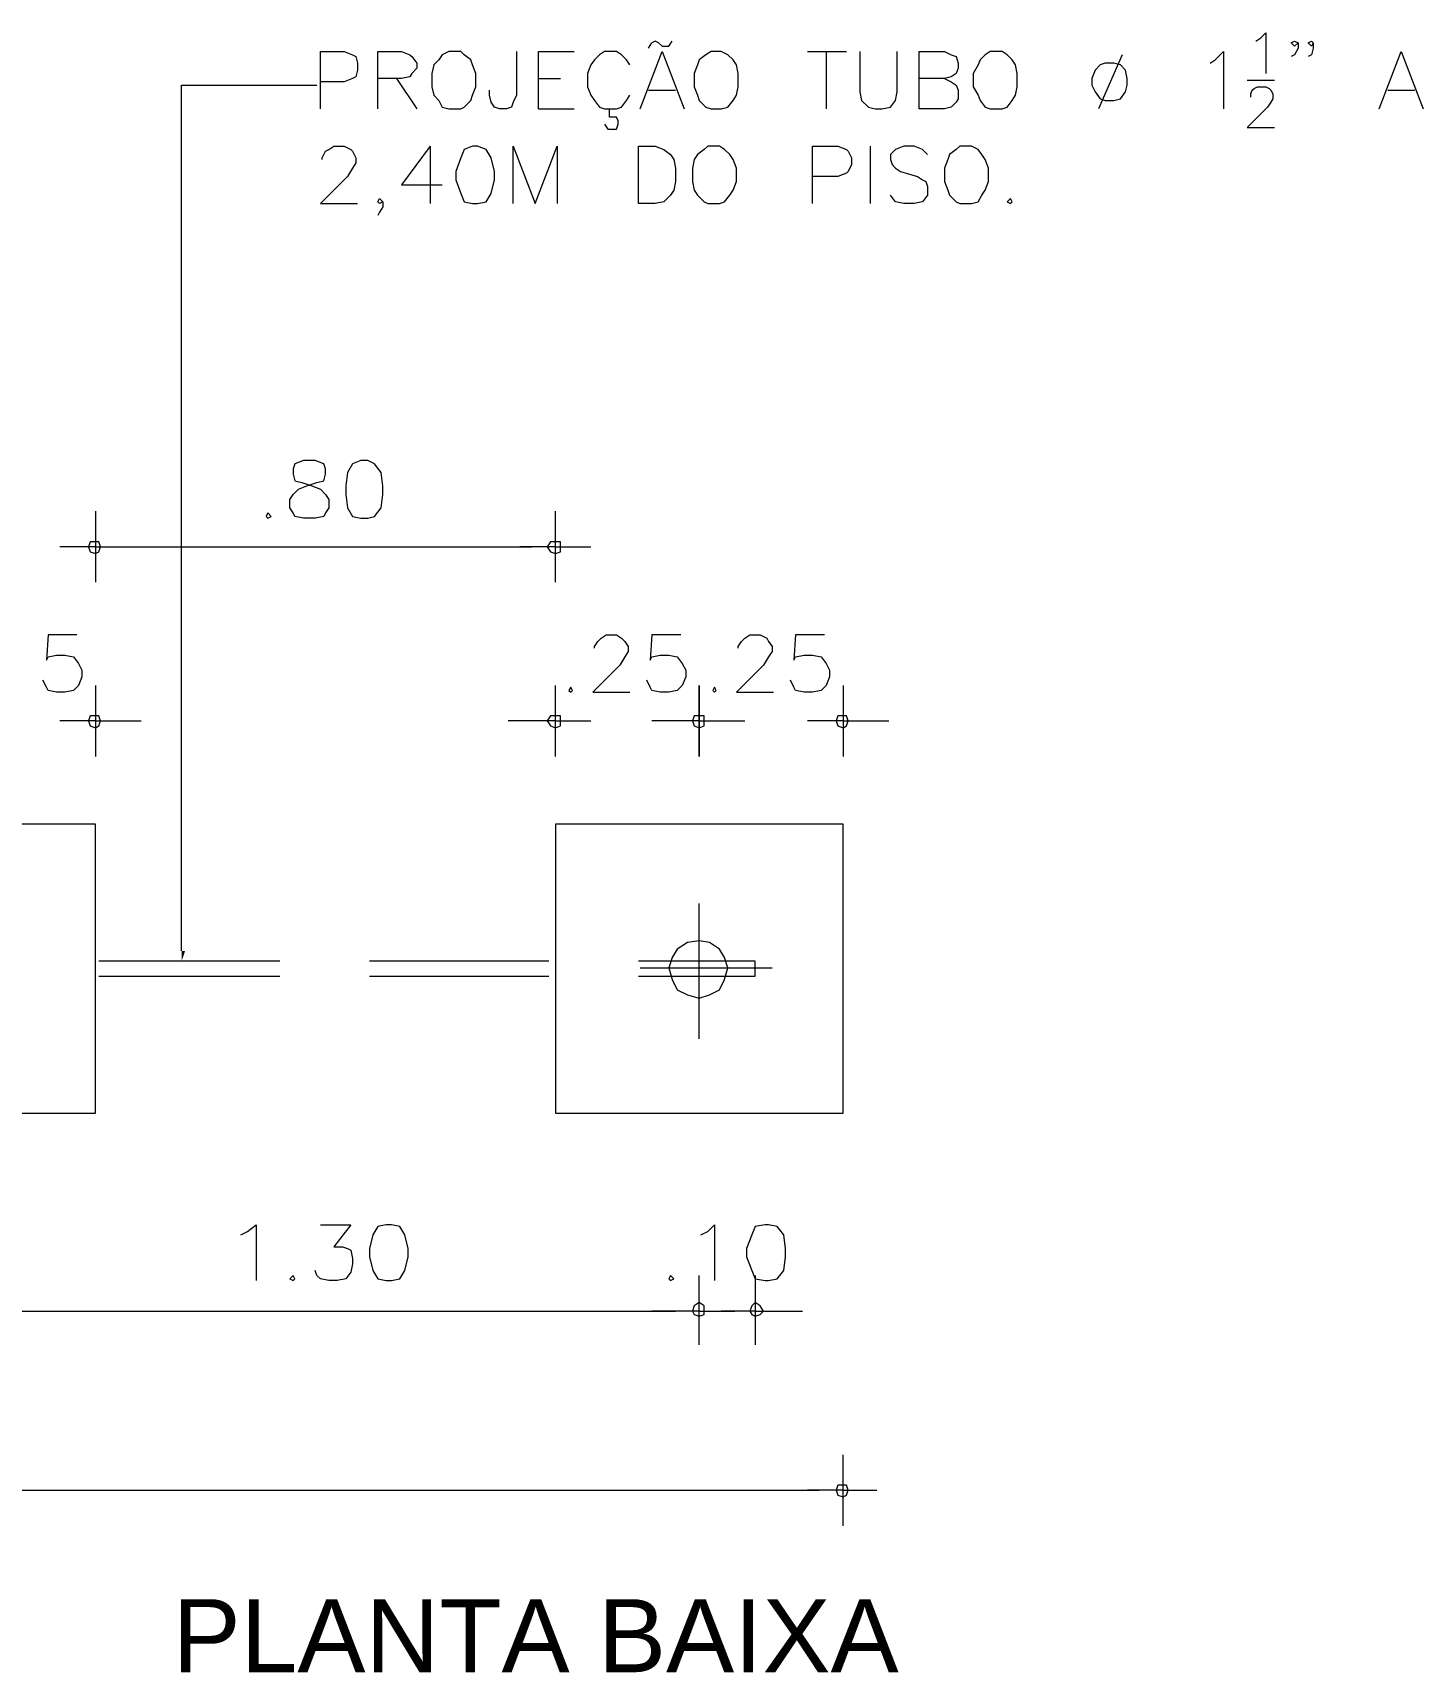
# Model space of a CAD drawing. Header units: millimetres. Extents: x 112 to 275, y 78 to 269.
# Drawn here: x 167.57 to 190.4, y 242.25 to 269.18 of the extents above; entities that cross this region are included whole.
import ezdxf

# ---------------------------------------------------------------- set-up
doc = ezdxf.new("R2010")
doc.units = ezdxf.units.MM
doc.header["$MEASUREMENT"] = 0
doc.layers.add('H', color=7, linetype='CONTINUOUS', lineweight=0)
doc.layers.add('P', color=7, linetype='CONTINUOUS', lineweight=20)
doc.styles.add('T1', font='arial.ttf')

msp = doc.modelspace()

# ---------------------------------------------------------------- hatches: boundary and pattern name
at = {"layer": 'H', "linetype": 'Continuous'}
msp.add_hatch(color=0, dxfattribs=at).paths.add_polyline_path([(170.07, 254.099), (170.014, 253.932), (170.014, 254.099)])

# ---------------------------------------------------------------- linework, layer by layer
at = {"layer": 'P', "color": 1, "linetype": 'Continuous'}
for points in [[(187.653, 269.044), (187.736, 269.099), (187.82, 269.182), (187.82, 268.516)], [(172.292, 267.932), (172.292, 268.877), (172.681, 268.877), (172.82, 268.821), (172.875, 268.794), (172.903, 268.682), (172.903, 268.571), (172.875, 268.46), (172.82, 268.432), (172.681, 268.377), (172.292, 268.377)], [(173.236, 267.932), (173.236, 268.877), (173.625, 268.877), (173.764, 268.821), (173.792, 268.794), (173.875, 268.682), (173.875, 268.599), (173.792, 268.516), (173.764, 268.46), (173.625, 268.432), (173.236, 268.432)], [(174.403, 268.877), (174.292, 268.821), (174.236, 268.738), (174.153, 268.655), (174.125, 268.516), (174.125, 268.294), (174.153, 268.155), (174.236, 268.071), (174.292, 267.96), (174.403, 267.932), (174.597, 267.932), (174.653, 267.96), (174.764, 268.071), (174.792, 268.155), (174.847, 268.294), (174.847, 268.516), (174.792, 268.655), (174.764, 268.738), (174.653, 268.821), (174.597, 268.877), (174.403, 268.877)], [(175.514, 268.877), (175.514, 268.155), (175.459, 268.044), (175.431, 267.96), (175.347, 267.932), (175.236, 267.932), (175.153, 267.96), (175.097, 268.044), (175.07, 268.155), (175.07, 268.238)], [(175.875, 267.932), (175.875, 268.877), (176.459, 268.877)], [(177.375, 268.655), (177.32, 268.738), (177.236, 268.821), (177.153, 268.877), (176.959, 268.877), (176.875, 268.821), (176.792, 268.738), (176.736, 268.655), (176.681, 268.516), (176.681, 268.294), (176.736, 268.155), (176.792, 268.071), (176.875, 267.96), (176.959, 267.932), (177.153, 267.932), (177.236, 267.96), (177.32, 268.071), (177.375, 268.155)], [(177.542, 267.932), (177.903, 268.877), (178.264, 267.932)], [(177.681, 268.932), (177.736, 269.016)], [(177.847, 269.016), (177.792, 269.044), (177.736, 269.016)], [(177.847, 269.016), (177.903, 268.96), (177.959, 268.96), (178.014, 268.96), (178.07, 269.044)], [(178.709, 268.877), (178.625, 268.821), (178.514, 268.738), (178.486, 268.655), (178.431, 268.516), (178.431, 268.294), (178.486, 268.155), (178.514, 268.071), (178.625, 267.96), (178.709, 267.932), (178.875, 267.932), (178.986, 267.96), (179.07, 268.071), (179.125, 268.155), (179.153, 268.294), (179.153, 268.516), (179.125, 268.655), (179.07, 268.738), (178.986, 268.821), (178.875, 268.877), (178.709, 268.877)], [(180.292, 268.877), (180.931, 268.877)], [(180.597, 268.877), (180.597, 267.932)], [(181.153, 268.877), (181.153, 268.21), (181.181, 268.071), (181.292, 267.96), (181.403, 267.932), (181.514, 267.932), (181.653, 267.96), (181.736, 268.071), (181.764, 268.21), (181.764, 268.877)], [(182.125, 267.932), (182.125, 268.877), (182.542, 268.877), (182.653, 268.821), (182.736, 268.794), (182.764, 268.682), (182.764, 268.599), (182.736, 268.516), (182.653, 268.46), (182.542, 268.432), (182.125, 268.432)], [(183.292, 268.877), (183.209, 268.821), (183.125, 268.738), (183.097, 268.655), (183.014, 268.516), (183.014, 268.294), (183.097, 268.155), (183.125, 268.071), (183.209, 267.96), (183.292, 267.932), (183.486, 267.932), (183.57, 267.96), (183.653, 268.071), (183.709, 268.155), (183.736, 268.294), (183.736, 268.516), (183.709, 268.655), (183.653, 268.738), (183.57, 268.821), (183.486, 268.877), (183.292, 268.877)], [(185.459, 268.821), (185.07, 267.932)], [(186.903, 268.682), (186.986, 268.738), (187.125, 268.877), (187.125, 267.932)], [(188.347, 269.016), (188.292, 268.96), (188.236, 269.016), (188.292, 269.044), (188.347, 269.016), (188.347, 268.932), (188.292, 268.821), (188.236, 268.794)], [(188.597, 269.016), (188.57, 268.96), (188.514, 269.016), (188.57, 269.044), (188.597, 269.016), (188.597, 268.932), (188.57, 268.821), (188.514, 268.794)], [(189.681, 267.932), (190.042, 268.877), (190.403, 267.932)], [(185.181, 268.682), (185.097, 268.655), (185.014, 268.571), (184.959, 268.432), (184.959, 268.321), (185.014, 268.21), (185.097, 268.099), (185.181, 268.071), (185.32, 268.071), (185.431, 268.099), (185.514, 268.21), (185.542, 268.321), (185.542, 268.432), (185.514, 268.571), (185.431, 268.655), (185.32, 268.682), (185.181, 268.682)], [(173.542, 268.432), (173.875, 267.932)], [(175.875, 268.432), (176.236, 268.432)], [(182.542, 268.432), (182.653, 268.377), (182.736, 268.321), (182.764, 268.238), (182.764, 268.099), (182.736, 268.044), (182.653, 267.96), (182.542, 267.932), (182.125, 267.932)], [(187.514, 268.405), (187.959, 268.405)], [(187.57, 268.127), (187.57, 268.182), (187.597, 268.238), (187.625, 268.266), (187.681, 268.294), (187.82, 268.294), (187.875, 268.266), (187.903, 268.238), (187.931, 268.182), (187.931, 268.099), (187.903, 268.044), (187.847, 267.96), (187.514, 267.627), (187.959, 267.627)], [(177.681, 268.238), (178.125, 268.238)], [(189.82, 268.238), (190.264, 268.238)], [(175.875, 267.932), (176.459, 267.932)], [(176.959, 267.682), (177.014, 267.599), (177.153, 267.599), (177.181, 267.682), (177.181, 267.738), (177.153, 267.794), (177.042, 267.794), (177.042, 267.932)], [(172.32, 267.099), (172.32, 267.127), (172.375, 267.238), (172.431, 267.266), (172.514, 267.321), (172.681, 267.321), (172.792, 267.266), (172.82, 267.238), (172.875, 267.127), (172.875, 267.044), (172.82, 266.96), (172.736, 266.821), (172.292, 266.377), (172.903, 266.377)], [(174.097, 267.321), (173.625, 266.682), (174.292, 266.682)], [(174.097, 267.321), (174.097, 266.377)], [(174.792, 267.321), (174.653, 267.266), (174.597, 267.127), (174.514, 266.905), (174.514, 266.766), (174.597, 266.544), (174.653, 266.405), (174.792, 266.377), (174.875, 266.377), (175.014, 266.405), (175.097, 266.544), (175.153, 266.766), (175.153, 266.905), (175.097, 267.127), (175.014, 267.266), (174.875, 267.321), (174.792, 267.321)], [(175.459, 266.377), (175.459, 267.321), (175.82, 266.377), (176.181, 267.321), (176.181, 266.377)], [(177.514, 266.377), (177.514, 267.321), (177.792, 267.321), (177.931, 267.266), (178.042, 267.182), (178.097, 267.099), (178.125, 266.96), (178.125, 266.738), (178.097, 266.599), (178.042, 266.516), (177.931, 266.405), (177.792, 266.377), (177.514, 266.377)], [(178.653, 267.321), (178.597, 267.266), (178.486, 267.182), (178.431, 267.099), (178.403, 266.96), (178.403, 266.738), (178.431, 266.599), (178.486, 266.516), (178.597, 266.405), (178.653, 266.377), (178.847, 266.377), (178.931, 266.405), (179.014, 266.516), (179.07, 266.599), (179.125, 266.738), (179.125, 266.96), (179.07, 267.099), (179.014, 267.182), (178.931, 267.266), (178.847, 267.321), (178.653, 267.321)], [(180.375, 266.377), (180.375, 267.321), (180.792, 267.321), (180.931, 267.266), (180.959, 267.238), (181.014, 267.127), (181.014, 267.016), (180.959, 266.905), (180.931, 266.877), (180.792, 266.821), (180.375, 266.821)], [(181.32, 267.321), (181.32, 266.377)], [(182.264, 267.182), (182.181, 267.266), (182.042, 267.321), (181.875, 267.321), (181.736, 267.266), (181.653, 267.182), (181.653, 267.099), (181.681, 267.016), (181.736, 266.96), (181.82, 266.905), (182.097, 266.821), (182.181, 266.766), (182.236, 266.738), (182.264, 266.655), (182.264, 266.516), (182.181, 266.405), (182.042, 266.377), (181.875, 266.377), (181.736, 266.405), (181.653, 266.516)], [(182.792, 267.321), (182.736, 267.266), (182.625, 267.182), (182.597, 267.099), (182.542, 266.96), (182.542, 266.738), (182.597, 266.599), (182.625, 266.516), (182.736, 266.405), (182.792, 266.377), (182.986, 266.377), (183.097, 266.405), (183.153, 266.516), (183.209, 266.599), (183.264, 266.738), (183.264, 266.96), (183.209, 267.099), (183.153, 267.182), (183.097, 267.266), (182.986, 267.321), (182.792, 267.321)], [(173.32, 266.405), (173.264, 266.377), (173.236, 266.405), (173.264, 266.46), (173.32, 266.405), (173.32, 266.321), (173.264, 266.238), (173.236, 266.182)], [(183.625, 266.46), (183.57, 266.405), (183.625, 266.377), (183.653, 266.405), (183.625, 266.46)], [(172.014, 262.155), (171.875, 262.099), (171.847, 262.016), (171.847, 261.932), (171.875, 261.821), (171.986, 261.794), (172.153, 261.738), (172.292, 261.682), (172.375, 261.599), (172.431, 261.516), (172.431, 261.377), (172.375, 261.294), (172.347, 261.238), (172.209, 261.21), (172.014, 261.21), (171.875, 261.238), (171.847, 261.294), (171.792, 261.377), (171.792, 261.516), (171.847, 261.599), (171.931, 261.682), (172.07, 261.738), (172.236, 261.794), (172.347, 261.821), (172.375, 261.932), (172.375, 262.016), (172.347, 262.099), (172.209, 262.155), (172.014, 262.155)], [(172.959, 262.155), (172.82, 262.099), (172.736, 261.96), (172.709, 261.738), (172.709, 261.599), (172.736, 261.377), (172.82, 261.238), (172.959, 261.21), (173.07, 261.21), (173.181, 261.238), (173.292, 261.377), (173.32, 261.599), (173.32, 261.738), (173.292, 261.96), (173.181, 262.099), (173.07, 262.155), (172.959, 262.155)], [(171.431, 261.294), (171.403, 261.238), (171.431, 261.21), (171.486, 261.238), (171.431, 261.294)], [(168.292, 259.294), (167.82, 259.294), (167.792, 258.877), (167.82, 258.932), (167.959, 258.96), (168.097, 258.96), (168.236, 258.932), (168.32, 258.821), (168.375, 258.71), (168.375, 258.599), (168.32, 258.46), (168.236, 258.377), (168.097, 258.349), (167.959, 258.349), (167.82, 258.377), (167.792, 258.432), (167.736, 258.544)], [(176.792, 259.071), (176.792, 259.099), (176.847, 259.182), (176.903, 259.238), (176.986, 259.294), (177.153, 259.294), (177.236, 259.238), (177.292, 259.182), (177.347, 259.099), (177.347, 259.016), (177.292, 258.932), (177.209, 258.794), (176.764, 258.349), (177.375, 258.349)], [(178.209, 259.294), (177.736, 259.294), (177.709, 258.877), (177.736, 258.932), (177.875, 258.96), (178.014, 258.96), (178.153, 258.932), (178.236, 258.821), (178.292, 258.71), (178.292, 258.599), (178.236, 258.46), (178.153, 258.377), (178.014, 258.349), (177.875, 258.349), (177.736, 258.377), (177.709, 258.432), (177.653, 258.544)], [(179.153, 259.071), (179.153, 259.099), (179.209, 259.182), (179.264, 259.238), (179.347, 259.294), (179.514, 259.294), (179.625, 259.238), (179.653, 259.182), (179.709, 259.099), (179.709, 259.016), (179.653, 258.932), (179.57, 258.794), (179.125, 258.349), (179.736, 258.349)], [(180.57, 259.294), (180.097, 259.294), (180.07, 258.877), (180.097, 258.932), (180.236, 258.96), (180.375, 258.96), (180.514, 258.932), (180.597, 258.821), (180.653, 258.71), (180.653, 258.599), (180.597, 258.46), (180.514, 258.377), (180.375, 258.349), (180.236, 258.349), (180.097, 258.377), (180.07, 258.432), (180.014, 258.544)], [(176.403, 258.432), (176.375, 258.377), (176.403, 258.349), (176.431, 258.377), (176.403, 258.432)], [(178.764, 258.432), (178.736, 258.377), (178.764, 258.349), (178.792, 258.377), (178.764, 258.432)], [(170.986, 249.432), (171.097, 249.488), (171.236, 249.599), (171.236, 248.682)], [(172.292, 249.599), (172.792, 249.599), (172.514, 249.238), (172.653, 249.238), (172.736, 249.21), (172.792, 249.182), (172.82, 249.044), (172.82, 248.96), (172.792, 248.821), (172.709, 248.71), (172.57, 248.682), (172.431, 248.682), (172.292, 248.71), (172.236, 248.766), (172.209, 248.849)], [(173.375, 249.599), (173.236, 249.571), (173.153, 249.432), (173.097, 249.21), (173.097, 249.071), (173.153, 248.849), (173.236, 248.71), (173.375, 248.682), (173.459, 248.682), (173.597, 248.71), (173.681, 248.849), (173.736, 249.071), (173.736, 249.21), (173.681, 249.432), (173.597, 249.571), (173.459, 249.599), (173.375, 249.599)], [(178.542, 249.432), (178.653, 249.488), (178.764, 249.599), (178.764, 248.682)], [(179.597, 249.599), (179.431, 249.571), (179.375, 249.432), (179.292, 249.21), (179.292, 249.071), (179.375, 248.849), (179.431, 248.71), (179.597, 248.682), (179.653, 248.682), (179.792, 248.71), (179.903, 248.849), (179.931, 249.071), (179.931, 249.21), (179.903, 249.432), (179.792, 249.571), (179.653, 249.599), (179.597, 249.599)], [(171.847, 248.766), (171.792, 248.71), (171.847, 248.682), (171.875, 248.71), (171.847, 248.766)], [(178.042, 248.766), (178.014, 248.71), (178.042, 248.682), (178.097, 248.71), (178.042, 248.766)]]:
    msp.add_lwpolyline(points, dxfattribs=at)
at = {"layer": 'P', "color": 0, "linetype": 'Continuous'}
for points in [[(170.014, 254.099), (170.014, 268.321), (172.236, 268.321)], [(168.597, 251.432), (168.597, 256.182), (163.875, 256.182), (163.875, 251.432), (168.597, 251.432)], [(180.875, 251.432), (180.875, 256.182), (176.153, 256.182), (176.153, 251.432), (180.875, 251.432)], [(178.514, 252.655), (178.514, 254.877)], [(178.986, 253.821), (178.931, 253.988), (178.847, 254.127), (178.681, 254.238), (178.514, 254.266), (178.32, 254.238), (178.153, 254.127), (178.07, 253.988), (178.014, 253.821), (178.07, 253.627), (178.153, 253.46), (178.32, 253.377), (178.514, 253.321), (178.681, 253.377), (178.847, 253.46), (178.931, 253.627), (178.986, 253.821)], [(177.542, 253.821), (179.709, 253.821)]]:
    msp.add_lwpolyline(points, dxfattribs=at)
at = {"layer": 'P', "color": 251, "linetype": 'Continuous'}
for points in [[(168.597, 261.321), (168.597, 260.738), (168.014, 260.738)], [(176.153, 260.738), (176.153, 261.321)], [(168.486, 260.738), (168.514, 260.655), (168.597, 260.627), (168.653, 260.655), (168.681, 260.738), (168.653, 260.821), (168.597, 260.821), (168.514, 260.821), (168.486, 260.738)], [(168.597, 260.738), (169.153, 260.738)], [(168.597, 260.738), (168.597, 260.155)], [(168.959, 260.738), (175.764, 260.738)], [(176.153, 260.738), (175.57, 260.738)], [(176.236, 260.738), (176.236, 260.821), (176.153, 260.821), (176.07, 260.821), (176.014, 260.738), (176.07, 260.655), (176.153, 260.627), (176.236, 260.655), (176.236, 260.738)], [(176.153, 260.155), (176.153, 260.738), (176.736, 260.738)], [(168.597, 258.46), (168.597, 257.877), (168.014, 257.877)], [(176.153, 257.877), (176.153, 258.46)], [(178.514, 258.46), (178.514, 257.877), (177.931, 257.877)], [(178.514, 257.877), (178.514, 258.46)], [(180.875, 258.46), (180.875, 257.877), (180.292, 257.877)], [(168.486, 257.877), (168.514, 257.794), (168.597, 257.766), (168.653, 257.794), (168.681, 257.877), (168.653, 257.96), (168.597, 257.96), (168.514, 257.96), (168.486, 257.877)], [(168.597, 257.877), (169.153, 257.877)], [(168.597, 257.877), (168.597, 257.294)], [(168.959, 257.877), (169.347, 257.877)], [(175.764, 257.877), (175.375, 257.877)], [(176.153, 257.877), (175.57, 257.877)], [(176.236, 257.877), (176.236, 257.96), (176.153, 257.96), (176.07, 257.96), (176.014, 257.877), (176.07, 257.794), (176.153, 257.766), (176.236, 257.794), (176.236, 257.877)], [(176.153, 257.294), (176.153, 257.877), (176.736, 257.877)], [(178.125, 257.877), (177.736, 257.877)], [(178.514, 257.877), (177.931, 257.877)], [(178.403, 257.877), (178.431, 257.794), (178.514, 257.766), (178.597, 257.794), (178.597, 257.877), (178.597, 257.96), (178.514, 257.96), (178.431, 257.96), (178.403, 257.877)], [(178.597, 257.877), (178.597, 257.96), (178.514, 257.96), (178.431, 257.96), (178.403, 257.877), (178.431, 257.794), (178.514, 257.766), (178.597, 257.794), (178.597, 257.877)], [(178.514, 257.877), (179.097, 257.877)], [(178.514, 257.877), (178.514, 257.294)], [(178.514, 257.294), (178.514, 257.877), (179.097, 257.877)], [(178.875, 257.877), (179.264, 257.877)], [(180.764, 257.877), (180.792, 257.794), (180.875, 257.766), (180.931, 257.794), (180.959, 257.877), (180.931, 257.96), (180.875, 257.96), (180.792, 257.96), (180.764, 257.877)], [(180.875, 257.877), (181.431, 257.877)], [(180.875, 257.877), (180.875, 257.294)], [(181.236, 257.877), (181.625, 257.877)], [(178.514, 248.182), (178.514, 248.766)], [(178.514, 248.182), (178.514, 248.766)], [(179.431, 248.766), (179.431, 248.182), (178.875, 248.182)], [(166.597, 248.182), (178.125, 248.182)], [(178.125, 248.182), (177.736, 248.182)], [(178.514, 248.182), (177.931, 248.182)], [(178.514, 248.182), (177.931, 248.182)], [(178.597, 248.182), (178.597, 248.266), (178.514, 248.321), (178.431, 248.266), (178.403, 248.182), (178.431, 248.127), (178.514, 248.099), (178.597, 248.127), (178.597, 248.182)], [(178.597, 248.182), (178.597, 248.266), (178.514, 248.321), (178.431, 248.266), (178.403, 248.182), (178.431, 248.127), (178.514, 248.099), (178.597, 248.127), (178.597, 248.182)], [(178.514, 247.627), (178.514, 248.182), (179.097, 248.182)], [(178.514, 247.627), (178.514, 248.182), (179.097, 248.182)], [(179.347, 248.182), (179.375, 248.127), (179.431, 248.099), (179.514, 248.127), (179.57, 248.182), (179.514, 248.266), (179.431, 248.321), (179.375, 248.266), (179.347, 248.182)], [(179.431, 248.182), (180.014, 248.182)], [(179.431, 248.182), (179.431, 247.627)], [(179.82, 248.182), (180.209, 248.182)], [(180.875, 245.238), (180.875, 245.821)], [(139.653, 245.238), (180.486, 245.238)], [(180.875, 245.238), (180.292, 245.238)], [(180.959, 245.238), (180.931, 245.321), (180.875, 245.321), (180.792, 245.321), (180.764, 245.238), (180.792, 245.155), (180.875, 245.127), (180.931, 245.155), (180.959, 245.238)], [(180.875, 244.655), (180.875, 245.238), (181.431, 245.238)]]:
    msp.add_lwpolyline(points, dxfattribs=at)
at = {"layer": 'P', "color": 252, "linetype": 'Continuous'}
for points in [[(171.625, 253.932), (168.653, 253.932)], [(176.042, 253.932), (173.097, 253.932)], [(179.431, 253.682), (179.431, 253.932), (177.514, 253.932)], [(168.653, 253.682), (171.625, 253.682)], [(173.097, 253.682), (176.042, 253.682)], [(177.514, 253.682), (179.431, 253.682)]]:
    msp.add_lwpolyline(points, dxfattribs=at)

# ---------------------------------------------------------------- texts
at = {"layer": 'P', "color": 5, "linetype": 'Continuous', "lineweight": 0, "insert": (169.865, 243.448), "char_height": 1.2, "width": 44.14067, "attachment_point": 1, "style": 'T1'}
msp.add_mtext('PLANTA BAIXA', dxfattribs=at)

doc.saveas('drawing.dxf')
